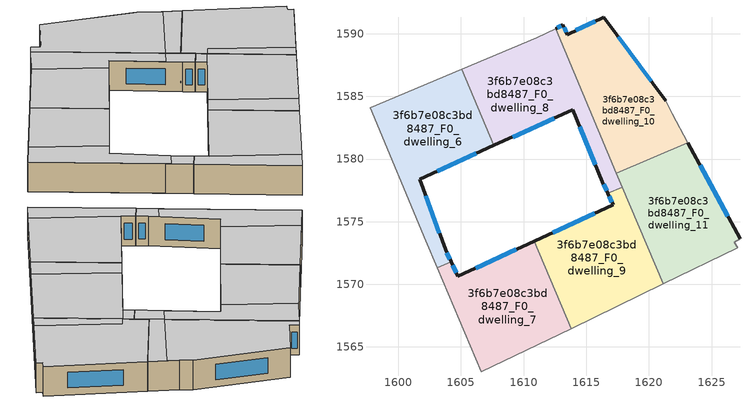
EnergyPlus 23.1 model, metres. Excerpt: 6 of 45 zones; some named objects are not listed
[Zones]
3f6b7e08c3bd8487_F0_dwelling_10
 floor ground (EU_floor_Construction): 1616.41,1591.33 1621.34,1584.65 1621.85,1583.6 1623.12,1581.28 1617.41,1578.88 1612.56,1590.42 1613.15,1590.7 1613.49,1589.94 z0
 wall outside (EU_wall_Construction): 1621.34,1584.65 1616.41,1591.33 1613.49,1589.94 1613.15,1590.7 1612.56,1590.42 z0:3
 wall adiabatic (EU_wall_Construction): 1623.12,1581.28 1621.85,1583.6 1621.34,1584.65 z0:3
 wall to 3f6b7e08c3bd8487_F0_dwelling_11 (EU_wall_Construction): 1617.41,1578.88 1623.12,1581.28 z0:3
 wall to 3f6b7e08c3bd8487_F0_dwelling_8 (EU_wall_Construction): 1612.56,1590.42 1617.41,1578.88 z0:3
 window (EU_Window_Construction): 1613.01,1590.63 1612.7,1590.48 / 1613.41,1590.12 1613.23,1590.52 / 1615.72,1591 1614.17,1590.26 / 1620.19,1586.22 1617.57,1589.76 z0.7:2.3
 ceiling to 3f6b7e08c3bd8487_F1_dwelling_0 (EU_floor_Construction): 1622.34,1582.71 1621.85,1583.6 1621.34,1584.65 1616.41,1591.33 1613.49,1589.94 1613.15,1590.7 1612.56,1590.42 1616.91,1580.09 z3
 ceiling to 3f6b7e08c3bd8487_F1_dwelling_5 (EU_floor_Construction): 1623.12,1581.28 1622.34,1582.71 1616.91,1580.09 1617.41,1578.88 z3
3f6b7e08c3bd8487_F0_dwelling_11
 floor ground (EU_floor_Construction): 1623.12,1581.28 1627.27,1573.64 1626.81,1573.37 1627.08,1572.91 1621.14,1570.03 1617.41,1578.88 z0
 wall outside (EU_wall_Construction): 1627.27,1573.64 1623.12,1581.28 z0:3
 wall adiabatic (EU_wall_Construction): 1621.14,1570.03 1627.08,1572.91 1626.81,1573.37 1627.27,1573.64 z0:3
 wall to 3f6b7e08c3bd8487_F0_dwelling_9 (EU_wall_Construction): 1617.89,1577.74 1621.14,1570.03 z0:3
 wall to 3f6b7e08c3bd8487_F0_dwelling_8 (EU_wall_Construction): 1617.42,1578.88 1617.89,1577.74 z0:3
 window (EU_Window_Construction): 1626.3,1575.43 1624.09,1579.49 z0.7:2.3
 ceiling to 3f6b7e08c3bd8487_F1_dwelling_5 (EU_floor_Construction): 1627.08,1572.91 1626.81,1573.37 1627.27,1573.64 1623.12,1581.28 1617.41,1578.88 1618.26,1576.86 1618.92,1577.16 1622.14,1570.51 z3
 ceiling to 3f6b7e08c3bd8487_F1_dwelling_6 (EU_floor_Construction): 1622.14,1570.51 1618.92,1577.16 1618.26,1576.86 1621.14,1570.03 z3
3f6b7e08c3bd8487_F0_dwelling_6
 floor ground (EU_floor_Construction): 1605.07,1587.17 1607.64,1581.08 1601.7,1578.4 1603.78,1572.74 1604.21,1571.79 1603.12,1571.33 1597.74,1584.1 z0
 wall outside (EU_wall_Construction): 1604.21,1571.79 1603.78,1572.74 1601.7,1578.4 1607.64,1581.08 z0:3
 wall to 3f6b7e08c3bd8487_F0_dwelling_7 (EU_wall_Construction): 1603.12,1571.33 1604.21,1571.79 z0:3
 wall adiabatic (EU_wall_Construction): 1605.07,1587.17 1597.74,1584.1 z0:3
 wall to 3f6b7e08c3bd8487_F0_dwelling_8 (EU_wall_Construction): 1607.64,1581.08 1605.07,1587.17 z0:3
 wall to 3f6b7e08c3bd8487_F0_dwelling_4 (EU_wall_Construction): 1597.74,1584.1 1602.21,1573.49 z0:3
 wall to 3f6b7e08c3bd8487_F0_dwelling_5 (EU_wall_Construction): 1602.21,1573.48 1603.12,1571.33 z0:3
 window (EU_Window_Construction): 1603.09,1579.03 1606.24,1580.45 / 1603.29,1574.07 1602.18,1577.07 / 1604.11,1572.02 1603.88,1572.52 z0.7:2.3
 ceiling to 3f6b7e08c3bd8487_F1_dwelling_1 (EU_floor_Construction): 1607.64,1581.08 1605.07,1587.17 1599.78,1584.95 1602.73,1578.87 z3
 ceiling to 3f6b7e08c3bd8487_F1_dwelling_2 (EU_floor_Construction): 1603.47,1573.58 1601.7,1578.4 1602.73,1578.87 1599.78,1584.95 1597.74,1584.1 1602.39,1573.06 z3
 ceiling to 3f6b7e08c3bd8487_F1_dwelling_8 (EU_floor_Construction): 1604.21,1571.79 1603.78,1572.74 1603.47,1573.58 1602.39,1573.06 1603.12,1571.33 z3
3f6b7e08c3bd8487_F0_dwelling_7
 floor ground (EU_floor_Construction): 1610.85,1573.45 1613.79,1566.47 1606.62,1563 1603.12,1571.33 1604.21,1571.79 1604.73,1570.64 z0
 wall outside (EU_wall_Construction): 1610.85,1573.45 1604.73,1570.64 1604.21,1571.79 z0:3
 wall to 3f6b7e08c3bd8487_F0_dwelling_9 (EU_wall_Construction): 1613.79,1566.47 1610.85,1573.45 z0:3
 wall adiabatic (EU_wall_Construction): 1606.62,1563 1613.79,1566.47 z0:3
 wall to 3f6b7e08c3bd8487_F0_dwelling_5 (EU_wall_Construction): 1603.12,1571.33 1606.62,1563 z0:3
 window (EU_Window_Construction): 1609.41,1572.79 1606.17,1571.3 / 1604.61,1570.91 1604.33,1571.52 z0.7:2.3
 ceiling to 3f6b7e08c3bd8487_F1_dwelling_7 (EU_floor_Construction): 1613.79,1566.47 1610.85,1573.45 1604.73,1570.64 1604.72,1570.63 1608.07,1563.7 z3
 ceiling to 3f6b7e08c3bd8487_F1_dwelling_8 (EU_floor_Construction): 1608.07,1563.7 1604.72,1570.63 1604.73,1570.64 1604.21,1571.79 1603.12,1571.33 1606.62,1563 z3
3f6b7e08c3bd8487_F0_dwelling_8
 floor ground (EU_floor_Construction): 1612.56,1590.42 1617.89,1577.74 1616.72,1577.25 1616.29,1578.2 1613.94,1583.93 1607.64,1581.08 1605.07,1587.17 1611.05,1589.68 z0
 wall outside (EU_wall_Construction): 1607.64,1581.08 1613.94,1583.93 1616.29,1578.2 1616.72,1577.25 z0:3
 wall adiabatic (EU_wall_Construction): 1612.56,1590.42 1611.05,1589.68 1605.07,1587.17 z0:3
 wall to 3f6b7e08c3bd8487_F0_dwelling_9 (EU_wall_Construction): 1616.72,1577.25 1617.89,1577.74 z0:3
 window (EU_Window_Construction): 1616.39,1577.98 1616.62,1577.47 / 1614.49,1582.59 1615.74,1579.55 / 1609.12,1581.75 1612.46,1583.26 z0.7:2.3
 ceiling to 3f6b7e08c3bd8487_F1_dwelling_1 (EU_floor_Construction): 1613.05,1583.53 1610.23,1589.34 1605.07,1587.17 1607.64,1581.08 z3
 ceiling to 3f6b7e08c3bd8487_F1_dwelling_0 (EU_floor_Construction): 1616.91,1580.09 1612.56,1590.42 1611.05,1589.68 1610.23,1589.34 1613.05,1583.53 1613.94,1583.93 1615.75,1579.52 z3
 ceiling to 3f6b7e08c3bd8487_F1_dwelling_5 (EU_floor_Construction): 1617.89,1577.74 1616.91,1580.09 1615.75,1579.52 1616.29,1578.2 1616.72,1577.25 z3
3f6b7e08c3bd8487_F0_dwelling_9
 floor ground (EU_floor_Construction): 1617.89,1577.74 1621.14,1570.03 1613.79,1566.47 1610.85,1573.45 1617.14,1576.34 1616.72,1577.25 z0
 wall outside (EU_wall_Construction): 1616.72,1577.25 1617.14,1576.34 1610.85,1573.45 z0:3
 wall adiabatic (EU_wall_Construction): 1613.79,1566.47 1621.14,1570.03 z0:3
 window (EU_Window_Construction): 1615.66,1575.67 1612.32,1574.13 / 1616.82,1577.04 1617.04,1576.56 z0.7:2.3
 ceiling to 3f6b7e08c3bd8487_F1_dwelling_6 (EU_floor_Construction): 1621.14,1570.03 1618.26,1576.86 1612.14,1574.04 1615.42,1567.26 z3
 ceiling to 3f6b7e08c3bd8487_F1_dwelling_7 (EU_floor_Construction): 1615.42,1567.26 1612.14,1574.04 1610.85,1573.45 1613.79,1566.47 z3
 ceiling to 3f6b7e08c3bd8487_F1_dwelling_5 (EU_floor_Construction): 1618.26,1576.86 1617.89,1577.74 1616.72,1577.25 1617.14,1576.34 z3
[Building]
EU S2 Campaign: North Axis=0; Terrain=City; Solar Distribution=FullExterior
[Site:Location]
Budapest.Ferenc.Liszt.Intl.AP: Latitude=47.437; Longitude=19.256; Time Zone=1; Elevation=185
[SizingPeriod:WeatherFileDays]
AnnualSizingPeriod: Begin Month=1; Begin Day of Month=1; End Month=12; End Day of Month=31; Day of Week for Start Day=Monday; Use Weather File Daylight Saving Period=No; Use Weather File Rain and Snow Indicators=No
[MATERIAL]
EU_InternalMass_Material: Roughness=MediumRough; Thickness=0.1; Conductivity=1; Density=1800; Specific Heat=900; Thermal Absorptance=0.9; Solar Absorptance=0.7; Visible Absorptance=0.7
[MATERIAL:NOMASS] Roughness=MediumRough; Thermal Absorptance=0.9; Solar Absorptance=0.7; Visible Absorptance=0.7
Name | Thermal Resistance
EU_wall_NoMass | 0.832559
EU_floor_NoMass | 0.872794
[WINDOWMATERIAL:SIMPLEGLAZINGSYSTEM]
EU_Window_SimpleGlazing: UFactor=2.79869; Solar Heat Gain Coefficient=0.75; Visible Transmittance=0.75
[CONSTRUCTION]
EU_wall_Construction: EU_wall_NoMass
EU_floor_Construction: EU_floor_NoMass
EU_Window_Construction: EU_Window_SimpleGlazing
EU_InternalMass_Construction: EU_InternalMass_Material
[ZONE] Type=1; Multiplier=1; Ceiling Height=autocalculate; Floor Area=autocalculate; Part of Total Floor Area=Yes
Name | Volume
3f6b7e08c3bd8487_F0_dwelling_10 | 187.113
3f6b7e08c3bd8487_F0_dwelling_11 | 187.135
3f6b7e08c3bd8487_F0_dwelling_6 | 187.119
3f6b7e08c3bd8487_F0_dwelling_7 | 187.094
3f6b7e08c3bd8487_F0_dwelling_8 | 187.114
3f6b7e08c3bd8487_F0_dwelling_9 | 187.106
[INTERNALMASS] Construction=EU_InternalMass_Construction
Name | Zone or ZoneList | Surface Area
3f6b7e08c3bd8487_F0_dwelling_6_EU_InternalMass | 3f6b7e08c3bd8487_F0_dwelling_6 | 62.373
3f6b7e08c3bd8487_F0_dwelling_7_EU_InternalMass | 3f6b7e08c3bd8487_F0_dwelling_7 | 62.3646
3f6b7e08c3bd8487_F0_dwelling_8_EU_InternalMass | 3f6b7e08c3bd8487_F0_dwelling_8 | 62.3712
3f6b7e08c3bd8487_F0_dwelling_9_EU_InternalMass | 3f6b7e08c3bd8487_F0_dwelling_9 | 62.3685
3f6b7e08c3bd8487_F0_dwelling_10_EU_InternalMass | 3f6b7e08c3bd8487_F0_dwelling_10 | 62.3711
3f6b7e08c3bd8487_F0_dwelling_11_EU_InternalMass | 3f6b7e08c3bd8487_F0_dwelling_11 | 62.378
[OTHEREQUIPMENT] Fuel Type=Electricity; Design Level Calculation Method=Watts/Area; Power per Zone Floor Area=1; Fraction Latent=0; Fraction Radiant=0; Fraction Lost=0; Carbon Dioxide Generation Rate=0; EndUse Subcategory=EU_Step8_InternalGains
Name | Zone or ZoneList or Space or SpaceList | Schedule
EU_Step8_InternalGain_3f6b7e08c3bd8487_F0_dwelling_6_f000 | 3f6b7e08c3bd8487_F0_dwelling_6 | EU_Step8_GainSchedule_3f6b7e08c3bd8487_F0_dwelling_6_f000
EU_Step8_InternalGain_3f6b7e08c3bd8487_F0_dwelling_7_f000 | 3f6b7e08c3bd8487_F0_dwelling_7 | EU_Step8_GainSchedule_3f6b7e08c3bd8487_F0_dwelling_7_f000
EU_Step8_InternalGain_3f6b7e08c3bd8487_F0_dwelling_8_f000 | 3f6b7e08c3bd8487_F0_dwelling_8 | EU_Step8_GainSchedule_3f6b7e08c3bd8487_F0_dwelling_8_f000
EU_Step8_InternalGain_3f6b7e08c3bd8487_F0_dwelling_9_f000 | 3f6b7e08c3bd8487_F0_dwelling_9 | EU_Step8_GainSchedule_3f6b7e08c3bd8487_F0_dwelling_9_f000
EU_Step8_InternalGain_3f6b7e08c3bd8487_F0_dwelling_10_f000 | 3f6b7e08c3bd8487_F0_dwelling_10 | EU_Step8_GainSchedule_3f6b7e08c3bd8487_F0_dwelling_10_f000
EU_Step8_InternalGain_3f6b7e08c3bd8487_F0_dwelling_11_f000 | 3f6b7e08c3bd8487_F0_dwelling_11 | EU_Step8_GainSchedule_3f6b7e08c3bd8487_F0_dwelling_11_f000
[ZONEVENTILATION:DESIGNFLOWRATE] Schedule=EU_AlwaysOn; Design Flow Rate Calculation Method=AirChanges/Hour; Air Changes per Hour=0.475469; Ventilation Type=Natural; Fan Pressure Rise=0; Fan Total Efficiency=1; Constant Term Coefficient=1; Temperature Term Coefficient=0; Velocity Term Coefficient=0; Velocity Squared Term Coefficient=0; Minimum Indoor Temperature=-100; Maximum Indoor Temperature=100; Delta Temperature=-100; Minimum Outdoor Temperature=-100; Maximum Outdoor Temperature=100; Maximum Wind Speed=40
Name | Zone or ZoneList or Space or SpaceList
EU_ConstantAir_3f6b7e08c3bd8487_F0_dwelling_6 | 3f6b7e08c3bd8487_F0_dwelling_6
EU_ConstantAir_3f6b7e08c3bd8487_F0_dwelling_7 | 3f6b7e08c3bd8487_F0_dwelling_7
EU_ConstantAir_3f6b7e08c3bd8487_F0_dwelling_8 | 3f6b7e08c3bd8487_F0_dwelling_8
EU_ConstantAir_3f6b7e08c3bd8487_F0_dwelling_9 | 3f6b7e08c3bd8487_F0_dwelling_9
EU_ConstantAir_3f6b7e08c3bd8487_F0_dwelling_10 | 3f6b7e08c3bd8487_F0_dwelling_10
EU_ConstantAir_3f6b7e08c3bd8487_F0_dwelling_11 | 3f6b7e08c3bd8487_F0_dwelling_11
[HVACTEMPLATE:ZONE:IDEALLOADSAIRSYSTEM] System Availability Schedule=EU_AlwaysOn; Maximum Heating Supply Air Temperature=50; Minimum Cooling Supply Air Temperature=13; Maximum Heating Supply Air Humidity Ratio=0.0156; Minimum Cooling Supply Air Humidity Ratio=0.0077; Heating Limit=NoLimit; Cooling Limit=NoLimit; Heating Availability Schedule=EU_AlwaysOn; Cooling Availability Schedule=EU_CoolingOff; Dehumidification Control Type=ConstantSensibleHeatRatio; Cooling Sensible Heat Ratio=0.7; Dehumidification Setpoint=60; Humidification Control Type=None; Humidification Setpoint=30; Outdoor Air Method=None; Outdoor Air Flow Rate per Person=0.00944; Outdoor Air Flow Rate per Zone Floor Area=0; Outdoor Air Flow Rate per Zone=0; Demand Controlled Ventilation Type=None; Outdoor Air Economizer Type=NoEconomizer; Heat Recovery Type=None; Sensible Heat Recovery Effectiveness=0.7; Latent Heat Recovery Effectiveness=0.65
Name | Template Thermostat
3f6b7e08c3bd8487_F0_dwelling_6 | EU_HeatOnly_3f6b7e08c3bd8487_F0_dwelling_6
3f6b7e08c3bd8487_F0_dwelling_7 | EU_HeatOnly_3f6b7e08c3bd8487_F0_dwelling_7
3f6b7e08c3bd8487_F0_dwelling_8 | EU_HeatOnly_3f6b7e08c3bd8487_F0_dwelling_8
3f6b7e08c3bd8487_F0_dwelling_9 | EU_HeatOnly_3f6b7e08c3bd8487_F0_dwelling_9
3f6b7e08c3bd8487_F0_dwelling_10 | EU_HeatOnly_3f6b7e08c3bd8487_F0_dwelling_10
3f6b7e08c3bd8487_F0_dwelling_11 | EU_HeatOnly_3f6b7e08c3bd8487_F0_dwelling_11
[SIZING:ZONE] Zone Cooling Design Supply Air Temperature Input Method=SupplyAirTemperature; Zone Cooling Design Supply Air Temperature=13; Zone Heating Design Supply Air Temperature Input Method=SupplyAirTemperature; Zone Heating Design Supply Air Temperature=50; Zone Cooling Design Supply Air Humidity Ratio=0.008; Zone Heating Design Supply Air Humidity Ratio=0.008; Cooling Design Air Flow Method=DesignDay; Cooling Design Air Flow Rate=0; Cooling Minimum Air Flow per Zone Floor Area=0.000762; Cooling Minimum Air Flow=0; Cooling Minimum Air Flow Fraction=0.2; Heating Design Air Flow Method=DesignDay; Heating Design Air Flow Rate=0; Heating Maximum Air Flow per Zone Floor Area=0.002032; Heating Maximum Air Flow=0.141576; Heating Maximum Air Flow Fraction=0.3; Account for Dedicated Outdoor Air System=No; Dedicated Outdoor Air System Control Strategy=NeutralSupplyAir; Dedicated Outdoor Air Low Setpoint Temperature for Design=autosize; Dedicated Outdoor Air High Setpoint Temperature for Design=autosize; Zone Load Sizing Method=Sensible Load Only No Latent Load; Zone Latent Cooling Design Supply Air Humidity Ratio Input Method=HumidityRatioDifference; Zone Cooling Design Supply Air Humidity Ratio Difference=0.005; Zone Latent Heating Design Supply Air Humidity Ratio Input Method=HumidityRatioDifference; Zone Humidification Design Supply Air Humidity Ratio Difference=0.005
3f6b7e08c3bd8487_F0_dwelling_6; 3f6b7e08c3bd8487_F0_dwelling_7; 3f6b7e08c3bd8487_F0_dwelling_8; 3f6b7e08c3bd8487_F0_dwelling_9; 3f6b7e08c3bd8487_F0_dwelling_10; 3f6b7e08c3bd8487_F0_dwelling_11
[SCHEDULE:CONSTANT]
Name | Hourly Value
EU_AlwaysOn | 1
EU_CoolingOff | 0
[SCHEDULE:FILE] Column Number=1; Rows to Skip at Top=0; Number of Hours of Data=8760; Column Separator=Comma; Interpolate to Timestep=No; Minutes per Item=60; Adjust Schedule for Daylight Savings=Yes
Name | File
EU_Step8_GainSchedule_3f6b7e08c3bd8487_F0_dwelling_6_f000 | ../../schedules/3f6b7e08c3bd8487/3f6b7e08c3bd8487_F0_dwelling_6_f000_gain.csv
EU_Step8_GainSchedule_3f6b7e08c3bd8487_F0_dwelling_7_f000 | ../../schedules/3f6b7e08c3bd8487/3f6b7e08c3bd8487_F0_dwelling_7_f000_gain.csv
EU_Step8_GainSchedule_3f6b7e08c3bd8487_F0_dwelling_8_f000 | ../../schedules/3f6b7e08c3bd8487/3f6b7e08c3bd8487_F0_dwelling_8_f000_gain.csv
EU_Step8_GainSchedule_3f6b7e08c3bd8487_F0_dwelling_9_f000 | ../../schedules/3f6b7e08c3bd8487/3f6b7e08c3bd8487_F0_dwelling_9_f000_gain.csv
EU_Step8_GainSchedule_3f6b7e08c3bd8487_F0_dwelling_10_f000 | ../../schedules/3f6b7e08c3bd8487/3f6b7e08c3bd8487_F0_dwelling_10_f000_gain.csv
EU_Step8_GainSchedule_3f6b7e08c3bd8487_F0_dwelling_11_f000 | ../../schedules/3f6b7e08c3bd8487/3f6b7e08c3bd8487_F0_dwelling_11_f000_gain.csv
